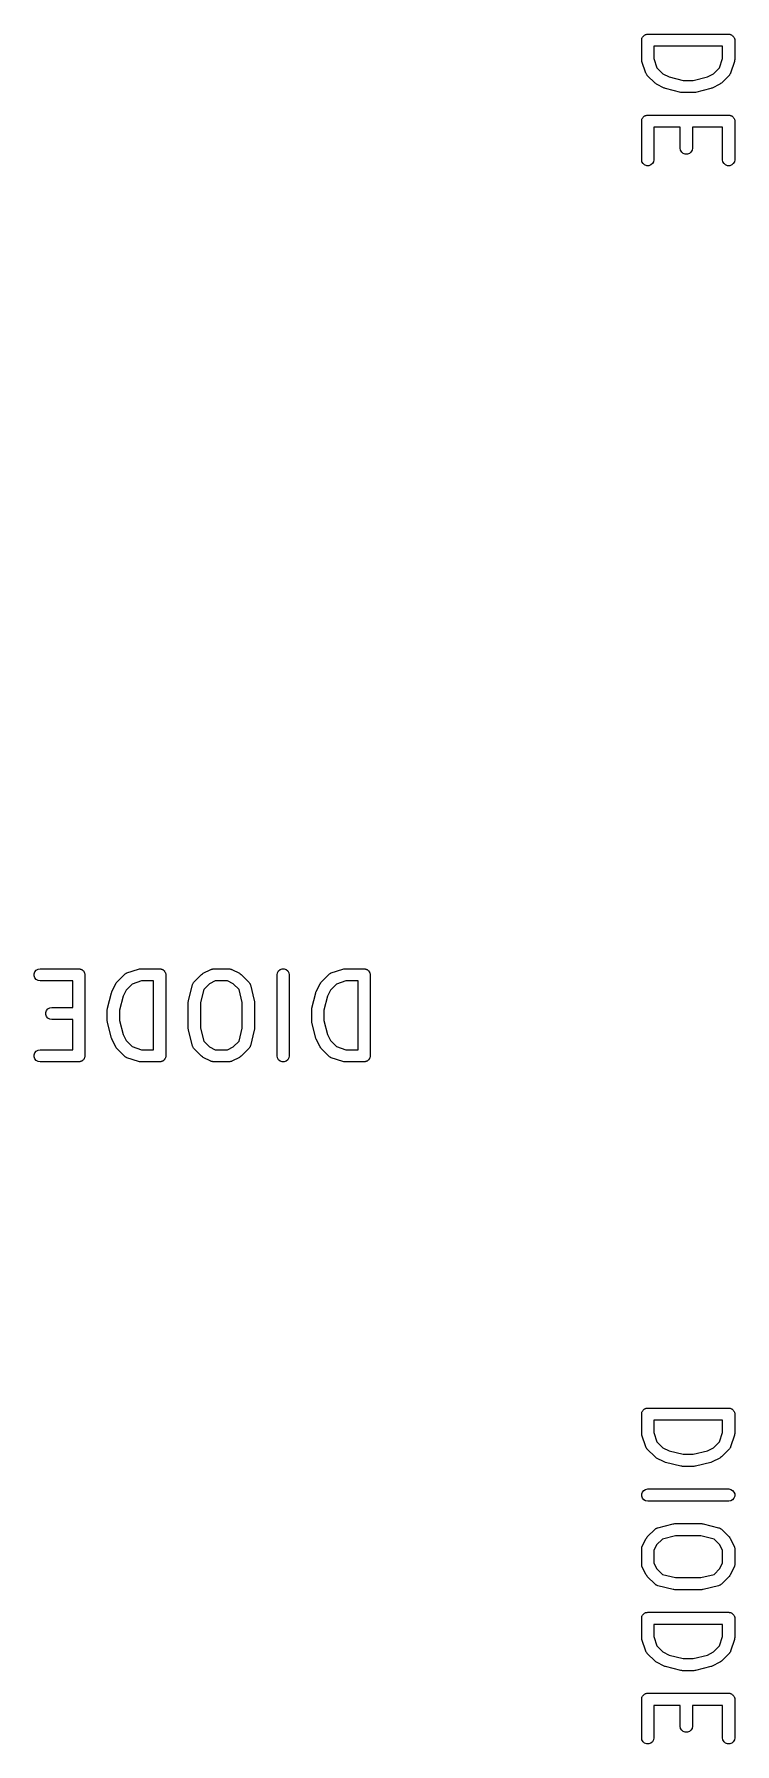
# Model space of a CAD drawing. Extents: x 26 to 276, y -105 to -8.
# Drawn here: x 154.32 to 162.97, y -80.51 to -59.39 of the extents above; entities that cross this region are included whole.
import ezdxf

# ---------------------------------------------------------------- set-up
doc = ezdxf.new("R2010")
doc.units = 0
doc.header["$MEASUREMENT"] = 0
doc.layers.add('BLACK', color=7, linetype='CONTINUOUS')

msp = doc.modelspace()

# ---------------------------------------------------------------- linework, layer by layer
at = {"layer": 'Black'}
for p, q in [((161.819, -59.4621), (161.82, -59.4557)), ((161.819, -59.7002), (161.819, -59.4621)), ((161.82, -59.4491), (161.822, -59.4429)), ((161.82, -59.4557), (161.82, -59.4491)), ((161.822, -59.4429), (161.823, -59.4365)), ((161.823, -59.4365), (161.827, -59.4308)), ((161.827, -59.4308), (161.829, -59.4246)), ((161.829, -59.4246), (161.833, -59.4196)), ((161.833, -59.4196), (161.836, -59.4139)), ((161.836, -59.4139), (161.841, -59.4097)), ((161.841, -59.4097), (161.846, -59.4047)), ((161.846, -59.4047), (161.851, -59.4014)), ((161.851, -59.4014), (161.856, -59.3972)), ((161.856, -59.3972), (161.863, -59.3949)), ((161.863, -59.3949), (161.868, -59.3917)), ((161.868, -59.3917), (161.875, -59.3905)), ((161.875, -59.3905), (161.881, -59.3883)), ((161.881, -59.3883), (161.887, -59.3883)), ((161.887, -59.3883), (161.894, -59.3871)), ((161.894, -59.3871), (162.894, -59.3871)), ((161.969, -59.5371), (161.969, -59.6881)), ((162.819, -59.5371), (161.969, -59.5371)), ((162.819, -59.6881), (162.819, -59.5371)), ((162.894, -59.3871), (162.9, -59.3883)), ((162.9, -59.3883), (162.907, -59.3883)), ((162.907, -59.3883), (162.913, -59.3905)), ((162.913, -59.3905), (162.919, -59.3917)), ((162.919, -59.3917), (162.925, -59.3949)), ((162.925, -59.3949), (162.931, -59.3972)), ((162.931, -59.3972), (162.936, -59.4014)), ((162.936, -59.4014), (162.942, -59.4047)), ((162.942, -59.4047), (162.946, -59.4097)), ((162.946, -59.4097), (162.951, -59.4139)), ((162.951, -59.4139), (162.955, -59.4196)), ((162.955, -59.4196), (162.959, -59.4246)), ((162.959, -59.4246), (162.961, -59.4308)), ((162.961, -59.4308), (162.964, -59.4365)), ((162.964, -59.4365), (162.965, -59.4429)), ((162.965, -59.4429), (162.968, -59.4491)), ((162.968, -59.4491), (162.968, -59.4557)), ((162.968, -59.4557), (162.969, -59.4621)), ((162.969, -59.4621), (162.969, -59.7002)), ((161.821, -59.7121), (161.819, -59.7002)), ((161.823, -59.724), (161.821, -59.7121)), ((161.87, -59.8668), (161.823, -59.724)), ((161.969, -59.6881), (162.007, -59.8026)), ((162.781, -59.8026), (162.819, -59.6881)), ((162.965, -59.724), (162.917, -59.8668)), ((162.967, -59.7121), (162.965, -59.724)), ((162.969, -59.7002), (162.967, -59.7121)), ((161.872, -59.8706), (161.87, -59.8668)), ((161.873, -59.8748), (161.872, -59.8706)), ((161.879, -59.882), (161.873, -59.8748)), ((161.883, -59.8897), (161.879, -59.882)), ((161.886, -59.8926), (161.883, -59.8897)), ((161.888, -59.8961), (161.886, -59.8926)), ((161.984, -59.9914), (161.888, -59.8961)), ((161.994, -59.9983), (161.984, -59.9914)), ((162.007, -59.8026), (162.081, -59.8767)), ((162.081, -59.8767), (162.158, -59.9152)), ((162.158, -59.9152), (162.332, -59.9586)), ((162.332, -59.9586), (162.456, -59.9586)), ((162.456, -59.9586), (162.63, -59.9152)), ((162.63, -59.9152), (162.707, -59.8767)), ((162.707, -59.8767), (162.781, -59.8026)), ((162.804, -59.9914), (162.794, -59.9982)), ((162.899, -59.8961), (162.804, -59.9914)), ((162.902, -59.8926), (162.899, -59.8961)), ((162.905, -59.8897), (162.902, -59.8926)), ((162.909, -59.882), (162.905, -59.8897)), ((162.914, -59.8748), (162.909, -59.882)), ((162.915, -59.8706), (162.914, -59.8748)), ((162.917, -59.8668), (162.915, -59.8706)), ((162.003, -60.0054), (161.994, -59.9983)), ((162.098, -60.053), (162.003, -60.0054)), ((162.106, -60.0554), (162.098, -60.053)), ((162.114, -60.0587), (162.106, -60.0554)), ((162.304, -60.1063), (162.114, -60.0587)), ((162.313, -60.107), (162.304, -60.1063)), ((162.322, -60.1086), (162.313, -60.107)), ((162.465, -60.1086), (162.322, -60.1086)), ((162.474, -60.107), (162.465, -60.1086)), ((162.483, -60.1063), (162.474, -60.107)), ((162.674, -60.0587), (162.483, -60.1063)), ((162.681, -60.0554), (162.674, -60.0587)), ((162.689, -60.053), (162.681, -60.0554)), ((162.785, -60.0054), (162.689, -60.053)), ((162.794, -59.9982), (162.785, -60.0054)), ((161.833, -60.4196), (161.836, -60.4139)), ((161.836, -60.4139), (161.841, -60.4097)), ((161.841, -60.4097), (161.846, -60.4047)), ((161.846, -60.4047), (161.851, -60.4014)), ((161.851, -60.4014), (161.856, -60.3972)), ((161.856, -60.3972), (161.863, -60.3949)), ((161.863, -60.3949), (161.868, -60.3917)), ((161.868, -60.3917), (161.875, -60.3905)), ((161.875, -60.3905), (161.881, -60.3883)), ((161.881, -60.3883), (161.887, -60.3883)), ((161.887, -60.3883), (161.894, -60.3871)), ((161.894, -60.3871), (162.894, -60.3871)), ((162.894, -60.3871), (162.9, -60.3883)), ((162.9, -60.3883), (162.907, -60.3883)), ((162.907, -60.3883), (162.913, -60.3905)), ((162.913, -60.3905), (162.919, -60.3917)), ((162.919, -60.3917), (162.925, -60.3949)), ((162.925, -60.3949), (162.931, -60.3972)), ((162.931, -60.3972), (162.936, -60.4014)), ((162.936, -60.4014), (162.942, -60.4047)), ((162.942, -60.4047), (162.946, -60.4097)), ((162.946, -60.4097), (162.951, -60.4139)), ((162.951, -60.4139), (162.955, -60.4196)), ((161.819, -60.4621), (161.82, -60.4557)), ((161.819, -60.9383), (161.819, -60.4621)), ((161.82, -60.4491), (161.822, -60.4429)), ((161.82, -60.4557), (161.82, -60.4491)), ((161.822, -60.4429), (161.823, -60.4365)), ((161.823, -60.4365), (161.827, -60.4308)), ((161.827, -60.4308), (161.829, -60.4246)), ((161.829, -60.4246), (161.833, -60.4196)), ((162.295, -60.5371), (161.969, -60.5371)), ((161.969, -60.5371), (161.969, -60.9383)), ((162.295, -60.7955), (162.295, -60.5371)), ((162.819, -60.5371), (162.445, -60.5371)), ((162.445, -60.5371), (162.445, -60.7955)), ((162.819, -60.9383), (162.819, -60.5371)), ((162.955, -60.4196), (162.959, -60.4246)), ((162.959, -60.4246), (162.961, -60.4308)), ((162.961, -60.4308), (162.964, -60.4365)), ((162.964, -60.4365), (162.965, -60.4429)), ((162.965, -60.4429), (162.968, -60.4491)), ((162.968, -60.4491), (162.968, -60.4557)), ((162.968, -60.4557), (162.969, -60.4621)), ((162.969, -60.4621), (162.969, -60.9383)), ((162.3, -60.8211), (162.295, -60.7955)), ((162.313, -60.8437), (162.3, -60.8211)), ((162.441, -60.8211), (162.427, -60.8437)), ((162.445, -60.7955), (162.441, -60.8211)), ((161.823, -60.964), (161.819, -60.9383)), ((161.836, -60.9865), (161.823, -60.964)), ((161.856, -61.0033), (161.836, -60.9865)), ((161.881, -61.0122), (161.856, -61.0033)), ((161.907, -61.0122), (161.881, -61.0122)), ((161.931, -61.0033), (161.907, -61.0122)), ((161.951, -60.9865), (161.931, -61.0033)), ((161.964, -60.964), (161.951, -60.9865)), ((161.969, -60.9383), (161.964, -60.964)), ((162.333, -60.8604), (162.313, -60.8437)), ((162.357, -60.8693), (162.333, -60.8604)), ((162.383, -60.8693), (162.357, -60.8693)), ((162.408, -60.8604), (162.383, -60.8693)), ((162.427, -60.8437), (162.408, -60.8604)), ((162.823, -60.964), (162.819, -60.9383)), ((162.836, -60.9865), (162.823, -60.964)), ((162.856, -61.0033), (162.836, -60.9865)), ((162.881, -61.0122), (162.856, -61.0033)), ((162.907, -61.0122), (162.881, -61.0122)), ((162.931, -61.0033), (162.907, -61.0122)), ((162.951, -60.9865), (162.931, -61.0033)), ((162.964, -60.964), (162.951, -60.9865)), ((162.969, -60.9383), (162.964, -60.964)), ((154.317, -70.9979), (154.326, -70.9734)), ((154.326, -70.9734), (154.343, -70.9535)), ((154.343, -70.9535), (154.365, -70.9404)), ((154.365, -70.9404), (154.391, -70.9359)), ((154.391, -70.9359), (154.867, -70.9359)), ((154.867, -70.9359), (154.873, -70.9371)), ((154.873, -70.9371), (154.88, -70.9371)), ((154.88, -70.9371), (154.886, -70.9393)), ((154.886, -70.9393), (154.893, -70.9404)), ((154.893, -70.9404), (154.898, -70.9437)), ((154.898, -70.9437), (154.904, -70.946)), ((154.904, -70.946), (154.909, -70.9502)), ((154.909, -70.9502), (154.915, -70.9535)), ((154.915, -70.9535), (154.919, -70.9585)), ((154.919, -70.9585), (154.924, -70.9627)), ((154.924, -70.9627), (154.928, -70.9684)), ((154.928, -70.9684), (154.932, -70.9734)), ((154.932, -70.9734), (154.934, -70.9796)), ((154.934, -70.9796), (154.937, -70.9853)), ((155.462, -70.9874), (155.605, -70.9398)), ((155.605, -70.9398), (155.617, -70.938)), ((155.617, -70.938), (155.629, -70.9359)), ((155.629, -70.9359), (155.867, -70.9359)), ((155.867, -70.9359), (155.873, -70.9371)), ((155.873, -70.9371), (155.88, -70.9371)), ((155.88, -70.9371), (155.886, -70.9393)), ((155.886, -70.9393), (155.893, -70.9404)), ((155.893, -70.9404), (155.898, -70.9437)), ((155.898, -70.9437), (155.904, -70.946)), ((155.904, -70.946), (155.909, -70.9502)), ((155.909, -70.9502), (155.915, -70.9535)), ((155.915, -70.9535), (155.919, -70.9585)), ((155.919, -70.9585), (155.924, -70.9627)), ((155.924, -70.9627), (155.928, -70.9684)), ((155.928, -70.9684), (155.932, -70.9734)), ((155.932, -70.9734), (155.934, -70.9796)), ((155.934, -70.9796), (155.937, -70.9853)), ((156.405, -70.9915), (156.5, -70.9438)), ((156.5, -70.9438), (156.504, -70.9426)), ((156.504, -70.9426), (156.508, -70.9404)), ((156.508, -70.9404), (156.517, -70.9389)), ((156.517, -70.9389), (156.525, -70.9364)), ((156.525, -70.9364), (156.529, -70.9367)), ((156.529, -70.9367), (156.534, -70.9359)), ((156.534, -70.9359), (156.724, -70.9359)), ((156.724, -70.9359), (156.728, -70.9367)), ((156.728, -70.9367), (156.733, -70.9364)), ((156.733, -70.9364), (156.741, -70.9389)), ((156.741, -70.9389), (156.75, -70.9404)), ((156.75, -70.9404), (156.753, -70.9426)), ((156.753, -70.9426), (156.758, -70.9438)), ((156.758, -70.9438), (156.853, -70.9915)), ((157.32, -70.9853), (157.333, -70.9627)), ((157.333, -70.9627), (157.353, -70.946)), ((157.353, -70.946), (157.378, -70.9371)), ((157.378, -70.9371), (157.404, -70.9371)), ((157.404, -70.9371), (157.428, -70.946)), ((157.428, -70.946), (157.448, -70.9627)), ((157.448, -70.9627), (157.461, -70.9853)), ((157.986, -70.9874), (158.129, -70.9398)), ((158.129, -70.9398), (158.141, -70.938)), ((158.141, -70.938), (158.153, -70.9359)), ((158.153, -70.9359), (158.391, -70.9359)), ((158.391, -70.9359), (158.397, -70.9371)), ((158.397, -70.9371), (158.404, -70.9371)), ((158.404, -70.9371), (158.41, -70.9393)), ((158.41, -70.9393), (158.416, -70.9404)), ((158.416, -70.9404), (158.422, -70.9437)), ((158.422, -70.9437), (158.428, -70.946)), ((158.428, -70.946), (158.433, -70.9502)), ((158.433, -70.9502), (158.439, -70.9535)), ((158.439, -70.9535), (158.443, -70.9585)), ((158.443, -70.9585), (158.448, -70.9627)), ((158.448, -70.9627), (158.451, -70.9684)), ((158.451, -70.9684), (158.456, -70.9734)), ((158.456, -70.9734), (158.458, -70.9796)), ((158.458, -70.9796), (158.461, -70.9853)), ((154.317, -71.0239), (154.317, -70.9979)), ((154.326, -71.0484), (154.317, -71.0239)), ((154.343, -71.0684), (154.326, -71.0484)), ((154.365, -71.0814), (154.343, -71.0684)), ((154.391, -71.0859), (154.365, -71.0814)), ((154.792, -71.0859), (154.391, -71.0859)), ((154.792, -71.4121), (154.792, -71.0859)), ((154.937, -70.9853), (154.939, -70.9917)), ((154.939, -70.9917), (154.941, -70.9979)), ((154.941, -70.9979), (154.941, -71.0045)), ((154.941, -71.0045), (154.942, -71.0109)), ((154.942, -71.0109), (154.942, -72.0109)), ((155.276, -71.2155), (155.324, -71.1202)), ((155.324, -71.1202), (155.331, -71.1106)), ((155.331, -71.1106), (155.338, -71.1007)), ((155.338, -71.1007), (155.433, -71.0055)), ((155.433, -71.0055), (155.436, -71.003)), ((155.436, -71.003), (155.439, -70.9998)), ((155.439, -70.9998), (155.447, -70.9956)), ((155.447, -70.9956), (155.454, -70.9906)), ((155.526, -71.1241), (155.452, -71.1982)), ((155.454, -70.9906), (155.458, -70.9894)), ((155.458, -70.9894), (155.462, -70.9874)), ((155.641, -71.0859), (155.526, -71.1241)), ((155.792, -71.0859), (155.641, -71.0859)), ((155.792, -71.9359), (155.792, -71.0859)), ((155.937, -70.9853), (155.939, -70.9917)), ((155.939, -70.9917), (155.941, -70.9979)), ((155.941, -70.9979), (155.941, -71.0045)), ((155.941, -71.0045), (155.942, -71.0109)), ((155.942, -71.0109), (155.942, -72.0109)), ((156.223, -71.3261), (156.27, -71.1356)), ((156.27, -71.1356), (156.273, -71.129)), ((156.273, -71.129), (156.275, -71.1221)), ((156.275, -71.1221), (156.279, -71.1172)), ((156.279, -71.1172), (156.281, -71.1118)), ((156.281, -71.1118), (156.286, -71.1066)), ((156.286, -71.1066), (156.29, -71.1007)), ((156.29, -71.1007), (156.385, -71.0055)), ((156.385, -71.0055), (156.395, -70.9986)), ((156.395, -70.9986), (156.405, -70.9915)), ((156.483, -71.1202), (156.411, -71.1921)), ((156.551, -71.0859), (156.483, -71.1202)), ((156.706, -71.0859), (156.551, -71.0859)), ((156.775, -71.1202), (156.706, -71.0859)), ((156.847, -71.1921), (156.775, -71.1202)), ((156.853, -70.9915), (156.862, -70.9986)), ((156.862, -70.9986), (156.872, -71.0055)), ((156.872, -71.0055), (156.968, -71.1007)), ((156.968, -71.1007), (156.972, -71.1066)), ((156.972, -71.1066), (156.977, -71.1118)), ((156.977, -71.1118), (156.979, -71.1172)), ((156.979, -71.1172), (156.982, -71.1221)), ((156.982, -71.1221), (156.984, -71.129)), ((156.984, -71.129), (156.987, -71.1356)), ((156.987, -71.1356), (157.035, -71.3261)), ((157.316, -71.0109), (157.32, -70.9853)), ((157.316, -72.0109), (157.316, -71.0109)), ((157.461, -70.9853), (157.466, -71.0109)), ((157.466, -71.0109), (157.466, -72.0109)), ((157.8, -71.2155), (157.847, -71.1202)), ((157.847, -71.1202), (157.855, -71.1106)), ((157.855, -71.1106), (157.861, -71.1007)), ((157.861, -71.1007), (157.957, -71.0055)), ((157.957, -71.0055), (157.96, -71.003)), ((157.96, -71.003), (157.963, -70.9998)), ((157.963, -70.9998), (157.971, -70.9956)), ((157.971, -70.9956), (157.978, -70.9906)), ((158.05, -71.1241), (157.976, -71.1982)), ((157.978, -70.9906), (157.982, -70.9894)), ((157.982, -70.9894), (157.986, -70.9874)), ((158.165, -71.0859), (158.05, -71.1241)), ((158.316, -71.0859), (158.165, -71.0859)), ((158.316, -71.9359), (158.316, -71.0859)), ((158.461, -70.9853), (158.462, -70.9917)), ((158.462, -70.9917), (158.465, -70.9979)), ((158.465, -70.9979), (158.465, -71.0045)), ((158.465, -71.0045), (158.466, -71.0109)), ((158.466, -71.0109), (158.466, -72.0109)), ((155.223, -71.4213), (155.27, -71.2308)), ((155.27, -71.2308), (155.274, -71.2233)), ((155.274, -71.2233), (155.276, -71.2155)), ((155.414, -71.2752), (155.37, -71.4487)), ((155.452, -71.1982), (155.414, -71.2752)), ((156.22, -71.3443), (156.222, -71.3352)), ((156.22, -71.6776), (156.22, -71.3443)), ((156.222, -71.3352), (156.223, -71.3261)), ((156.411, -71.1921), (156.37, -71.3535)), ((156.37, -71.3535), (156.37, -71.6684)), ((156.887, -71.3535), (156.847, -71.1921)), ((156.887, -71.6684), (156.887, -71.3535)), ((157.035, -71.3261), (157.036, -71.3352)), ((157.036, -71.3352), (157.037, -71.3443)), ((157.037, -71.3443), (157.037, -71.6776)), ((157.747, -71.4213), (157.794, -71.2308)), ((157.794, -71.2308), (157.797, -71.2233)), ((157.797, -71.2233), (157.8, -71.2155)), ((157.938, -71.2752), (157.894, -71.4487)), ((157.976, -71.1982), (157.938, -71.2752)), ((154.46, -71.4741), (154.469, -71.4496)), ((154.46, -71.5001), (154.46, -71.4741)), ((154.469, -71.5246), (154.46, -71.5001)), ((154.469, -71.4496), (154.485, -71.4297)), ((154.485, -71.5446), (154.469, -71.5246)), ((154.485, -71.4297), (154.508, -71.4166)), ((154.508, -71.5576), (154.485, -71.5446)), ((154.508, -71.4166), (154.534, -71.4121)), ((154.534, -71.5621), (154.508, -71.5576)), ((154.534, -71.4121), (154.792, -71.4121)), ((154.792, -71.5621), (154.534, -71.5621)), ((154.792, -71.9359), (154.792, -71.5621)), ((155.22, -71.4395), (155.222, -71.4305)), ((155.22, -71.5823), (155.22, -71.4395)), ((155.222, -71.5914), (155.22, -71.5823)), ((155.222, -71.4305), (155.223, -71.4213)), ((155.223, -71.6005), (155.222, -71.5914)), ((155.27, -71.791), (155.223, -71.6005)), ((155.37, -71.4487), (155.37, -71.5731)), ((155.37, -71.5731), (155.414, -71.7467)), ((157.744, -71.4395), (157.746, -71.4305)), ((157.744, -71.5823), (157.744, -71.4395)), ((157.746, -71.5914), (157.744, -71.5823)), ((157.746, -71.4305), (157.747, -71.4213)), ((157.747, -71.6005), (157.746, -71.5914)), ((157.794, -71.791), (157.747, -71.6005)), ((157.894, -71.4487), (157.894, -71.5731)), ((157.894, -71.5731), (157.938, -71.7467)), ((155.274, -71.7985), (155.27, -71.791)), ((155.276, -71.8064), (155.274, -71.7985)), ((155.324, -71.9016), (155.276, -71.8064)), ((155.414, -71.7467), (155.452, -71.8236)), ((155.452, -71.8236), (155.526, -71.8978)), ((156.222, -71.6866), (156.22, -71.6776)), ((156.223, -71.6958), (156.222, -71.6866)), ((156.27, -71.8863), (156.223, -71.6958)), ((156.37, -71.6684), (156.411, -71.8297)), ((156.847, -71.8297), (156.887, -71.6684)), ((157.035, -71.6958), (156.987, -71.8863)), ((157.036, -71.6866), (157.035, -71.6958)), ((157.037, -71.6776), (157.036, -71.6866)), ((157.797, -71.7985), (157.794, -71.791)), ((157.8, -71.8064), (157.797, -71.7985)), ((157.847, -71.9016), (157.8, -71.8064)), ((157.938, -71.7467), (157.976, -71.8236)), ((157.976, -71.8236), (158.05, -71.8978)), ((154.317, -71.9979), (154.326, -71.9734)), ((154.317, -72.0239), (154.317, -71.9979)), ((154.326, -72.0484), (154.317, -72.0239)), ((154.326, -71.9734), (154.343, -71.9535)), ((154.343, -71.9535), (154.365, -71.9404)), ((154.365, -71.9404), (154.391, -71.9359)), ((154.391, -71.9359), (154.792, -71.9359)), ((154.939, -72.0301), (154.937, -72.0366)), ((154.941, -72.0239), (154.939, -72.0301)), ((154.942, -72.0109), (154.941, -72.0174)), ((154.941, -72.0174), (154.941, -72.0239)), ((155.331, -71.9113), (155.324, -71.9016)), ((155.338, -71.9211), (155.331, -71.9113)), ((155.433, -72.0163), (155.338, -71.9211)), ((155.436, -72.0188), (155.433, -72.0163)), ((155.439, -72.0221), (155.436, -72.0188)), ((155.447, -72.0262), (155.439, -72.0221)), ((155.454, -72.0313), (155.447, -72.0262)), ((155.458, -72.0324), (155.454, -72.0313)), ((155.462, -72.0345), (155.458, -72.0324)), ((155.605, -72.0821), (155.462, -72.0345)), ((155.526, -71.8978), (155.641, -71.9359)), ((155.641, -71.9359), (155.792, -71.9359)), ((155.939, -72.0301), (155.937, -72.0366)), ((155.941, -72.0239), (155.939, -72.0301)), ((155.942, -72.0109), (155.941, -72.0174)), ((155.941, -72.0174), (155.941, -72.0239)), ((156.273, -71.8928), (156.27, -71.8863)), ((156.275, -71.8998), (156.273, -71.8928)), ((156.279, -71.9046), (156.275, -71.8998)), ((156.281, -71.91), (156.279, -71.9046)), ((156.286, -71.9152), (156.281, -71.91)), ((156.29, -71.9211), (156.286, -71.9152)), ((156.385, -72.0163), (156.29, -71.9211)), ((156.395, -72.0232), (156.385, -72.0163)), ((156.405, -72.0304), (156.395, -72.0232)), ((156.5, -72.078), (156.405, -72.0304)), ((156.411, -71.8297), (156.483, -71.9017)), ((156.483, -71.9017), (156.551, -71.9359)), ((156.551, -71.9359), (156.706, -71.9359)), ((156.706, -71.9359), (156.775, -71.9017)), ((156.853, -72.0304), (156.758, -72.078)), ((156.775, -71.9017), (156.847, -71.8297)), ((156.862, -72.0232), (156.853, -72.0304)), ((156.872, -72.0163), (156.862, -72.0232)), ((156.968, -71.9211), (156.872, -72.0163)), ((156.972, -71.9152), (156.968, -71.9211)), ((156.977, -71.91), (156.972, -71.9152)), ((156.979, -71.9046), (156.977, -71.91)), ((156.982, -71.8998), (156.979, -71.9046)), ((156.984, -71.8928), (156.982, -71.8998)), ((156.987, -71.8863), (156.984, -71.8928)), ((157.32, -72.0366), (157.316, -72.0109)), ((157.466, -72.0109), (157.461, -72.0366)), ((157.855, -71.9113), (157.847, -71.9016)), ((157.861, -71.9211), (157.855, -71.9113)), ((157.957, -72.0163), (157.861, -71.9211)), ((157.96, -72.0188), (157.957, -72.0163)), ((157.963, -72.0221), (157.96, -72.0188)), ((157.971, -72.0262), (157.963, -72.0221)), ((157.978, -72.0313), (157.971, -72.0262)), ((157.982, -72.0324), (157.978, -72.0313)), ((157.986, -72.0345), (157.982, -72.0324)), ((158.129, -72.0821), (157.986, -72.0345)), ((158.05, -71.8978), (158.165, -71.9359)), ((158.165, -71.9359), (158.316, -71.9359)), ((158.462, -72.0301), (158.461, -72.0366)), ((158.465, -72.0239), (158.462, -72.0301)), ((158.466, -72.0109), (158.465, -72.0174)), ((158.465, -72.0174), (158.465, -72.0239)), ((154.343, -72.0684), (154.326, -72.0484)), ((154.365, -72.0814), (154.343, -72.0684)), ((154.391, -72.0859), (154.365, -72.0814)), ((154.867, -72.0859), (154.391, -72.0859)), ((154.873, -72.0848), (154.867, -72.0859)), ((154.88, -72.0848), (154.873, -72.0848)), ((154.886, -72.0825), (154.88, -72.0848)), ((154.893, -72.0814), (154.886, -72.0825)), ((154.898, -72.0781), (154.893, -72.0814)), ((154.904, -72.0759), (154.898, -72.0781)), ((154.909, -72.0717), (154.904, -72.0759)), ((154.915, -72.0684), (154.909, -72.0717)), ((154.919, -72.0633), (154.915, -72.0684)), ((154.924, -72.0591), (154.919, -72.0633)), ((154.928, -72.0534), (154.924, -72.0591)), ((154.932, -72.0484), (154.928, -72.0534)), ((154.934, -72.0423), (154.932, -72.0484)), ((154.937, -72.0366), (154.934, -72.0423)), ((155.617, -72.0838), (155.605, -72.0821)), ((155.629, -72.0859), (155.617, -72.0838)), ((155.867, -72.0859), (155.629, -72.0859)), ((155.873, -72.0848), (155.867, -72.0859)), ((155.88, -72.0848), (155.873, -72.0848)), ((155.886, -72.0825), (155.88, -72.0848)), ((155.893, -72.0814), (155.886, -72.0825)), ((155.898, -72.0781), (155.893, -72.0814)), ((155.904, -72.0759), (155.898, -72.0781)), ((155.909, -72.0717), (155.904, -72.0759)), ((155.915, -72.0684), (155.909, -72.0717)), ((155.919, -72.0633), (155.915, -72.0684)), ((155.924, -72.0591), (155.919, -72.0633)), ((155.928, -72.0534), (155.924, -72.0591)), ((155.932, -72.0484), (155.928, -72.0534)), ((155.934, -72.0423), (155.932, -72.0484)), ((155.937, -72.0366), (155.934, -72.0423)), ((156.504, -72.0792), (156.5, -72.078)), ((156.508, -72.0814), (156.504, -72.0792)), ((156.517, -72.0829), (156.508, -72.0814)), ((156.525, -72.0854), (156.517, -72.0829)), ((156.529, -72.0852), (156.525, -72.0854)), ((156.534, -72.0859), (156.529, -72.0852)), ((156.724, -72.0859), (156.534, -72.0859)), ((156.728, -72.0852), (156.724, -72.0859)), ((156.733, -72.0854), (156.728, -72.0852)), ((156.741, -72.0829), (156.733, -72.0854)), ((156.75, -72.0814), (156.741, -72.0829)), ((156.753, -72.0792), (156.75, -72.0814)), ((156.758, -72.078), (156.753, -72.0792)), ((157.333, -72.0591), (157.32, -72.0366)), ((157.353, -72.0759), (157.333, -72.0591)), ((157.378, -72.0848), (157.353, -72.0759)), ((157.404, -72.0848), (157.378, -72.0848)), ((157.428, -72.0759), (157.404, -72.0848)), ((157.448, -72.0591), (157.428, -72.0759)), ((157.461, -72.0366), (157.448, -72.0591)), ((158.141, -72.0838), (158.129, -72.0821)), ((158.153, -72.0859), (158.141, -72.0838)), ((158.391, -72.0859), (158.153, -72.0859)), ((158.397, -72.0848), (158.391, -72.0859)), ((158.404, -72.0848), (158.397, -72.0848)), ((158.41, -72.0825), (158.404, -72.0848)), ((158.416, -72.0814), (158.41, -72.0825)), ((158.422, -72.0781), (158.416, -72.0814)), ((158.428, -72.0759), (158.422, -72.0781)), ((158.433, -72.0717), (158.428, -72.0759)), ((158.439, -72.0684), (158.433, -72.0717)), ((158.443, -72.0633), (158.439, -72.0684)), ((158.448, -72.0591), (158.443, -72.0633)), ((158.451, -72.0534), (158.448, -72.0591)), ((158.456, -72.0484), (158.451, -72.0534)), ((158.458, -72.0423), (158.456, -72.0484)), ((158.461, -72.0366), (158.458, -72.0423)), ((161.819, -76.4383), (161.82, -76.4319)), ((161.819, -76.6764), (161.819, -76.4383)), ((161.82, -76.4253), (161.822, -76.4191)), ((161.82, -76.4319), (161.82, -76.4253)), ((161.822, -76.4191), (161.823, -76.4127)), ((161.823, -76.4127), (161.827, -76.407)), ((161.827, -76.407), (161.829, -76.4008)), ((161.829, -76.4008), (161.833, -76.3958)), ((161.833, -76.3958), (161.836, -76.3901)), ((161.836, -76.3901), (161.841, -76.3859)), ((161.841, -76.3859), (161.846, -76.3809)), ((161.846, -76.3809), (161.851, -76.3776)), ((161.851, -76.3776), (161.856, -76.3734)), ((161.856, -76.3734), (161.863, -76.3711)), ((161.863, -76.3711), (161.868, -76.3679)), ((161.868, -76.3679), (161.875, -76.3667)), ((161.875, -76.3667), (161.881, -76.3645)), ((161.881, -76.3645), (161.887, -76.3645)), ((161.887, -76.3645), (161.894, -76.3633)), ((161.894, -76.3633), (162.894, -76.3633)), ((162.894, -76.3633), (162.9, -76.3645)), ((162.9, -76.3645), (162.907, -76.3645)), ((162.907, -76.3645), (162.913, -76.3667)), ((162.913, -76.3667), (162.919, -76.3679)), ((162.919, -76.3679), (162.925, -76.3711)), ((162.925, -76.3711), (162.931, -76.3734)), ((162.931, -76.3734), (162.936, -76.3776)), ((162.936, -76.3776), (162.942, -76.3809)), ((162.942, -76.3809), (162.946, -76.3859)), ((162.946, -76.3859), (162.951, -76.3901)), ((162.951, -76.3901), (162.955, -76.3958)), ((162.955, -76.3958), (162.959, -76.4008)), ((162.959, -76.4008), (162.961, -76.407)), ((162.961, -76.407), (162.964, -76.4127)), ((162.964, -76.4127), (162.965, -76.4191)), ((162.965, -76.4191), (162.968, -76.4253)), ((162.968, -76.4253), (162.968, -76.4319)), ((162.968, -76.4319), (162.969, -76.4383)), ((162.969, -76.4383), (162.969, -76.6764)), ((161.821, -76.6883), (161.819, -76.6764)), ((161.969, -76.5133), (161.969, -76.6643)), ((162.819, -76.5133), (161.969, -76.5133)), ((161.969, -76.6643), (162.007, -76.7788)), ((162.781, -76.7788), (162.819, -76.6643)), ((162.819, -76.6643), (162.819, -76.5133)), ((162.969, -76.6764), (162.967, -76.6883)), ((161.823, -76.7001), (161.821, -76.6883)), ((161.87, -76.843), (161.823, -76.7001)), ((161.872, -76.8468), (161.87, -76.843)), ((161.873, -76.851), (161.872, -76.8468)), ((161.879, -76.8582), (161.873, -76.851)), ((161.883, -76.8659), (161.879, -76.8582)), ((161.886, -76.8688), (161.883, -76.8659)), ((161.888, -76.8723), (161.886, -76.8688)), ((161.984, -76.9676), (161.888, -76.8723)), ((162.007, -76.7788), (162.081, -76.8529)), ((162.081, -76.8529), (162.158, -76.8914)), ((162.158, -76.8914), (162.332, -76.9348)), ((162.456, -76.9348), (162.63, -76.8914)), ((162.63, -76.8914), (162.707, -76.8529)), ((162.707, -76.8529), (162.781, -76.7788)), ((162.899, -76.8723), (162.804, -76.9676)), ((162.902, -76.8688), (162.899, -76.8723)), ((162.905, -76.8659), (162.902, -76.8688)), ((162.909, -76.8582), (162.905, -76.8659)), ((162.914, -76.851), (162.909, -76.8582)), ((162.915, -76.8468), (162.914, -76.851)), ((162.917, -76.843), (162.915, -76.8468)), ((162.965, -76.7001), (162.917, -76.843)), ((162.967, -76.6883), (162.965, -76.7001)), ((161.994, -76.9744), (161.984, -76.9676)), ((162.003, -76.9816), (161.994, -76.9744)), ((162.098, -77.0292), (162.003, -76.9816)), ((162.106, -77.0316), (162.098, -77.0292)), ((162.114, -77.0349), (162.106, -77.0316)), ((162.304, -77.0825), (162.114, -77.0349)), ((162.313, -77.0832), (162.304, -77.0825)), ((162.322, -77.0848), (162.313, -77.0832)), ((162.465, -77.0848), (162.322, -77.0848)), ((162.332, -76.9348), (162.456, -76.9348)), ((162.474, -77.0832), (162.465, -77.0848)), ((162.483, -77.0825), (162.474, -77.0832)), ((162.674, -77.0349), (162.483, -77.0825)), ((162.681, -77.0316), (162.674, -77.0349)), ((162.689, -77.0292), (162.681, -77.0316)), ((162.785, -76.9816), (162.689, -77.0292)), ((162.794, -76.9744), (162.785, -76.9816)), ((162.804, -76.9676), (162.794, -76.9744)), ((161.82, -77.4253), (161.829, -77.4008)), ((161.82, -77.4514), (161.82, -77.4253)), ((161.829, -77.4758), (161.82, -77.4514)), ((161.829, -77.4008), (161.846, -77.3809)), ((161.846, -77.4958), (161.829, -77.4758)), ((161.846, -77.3809), (161.868, -77.3679)), ((161.868, -77.5088), (161.846, -77.4958)), ((161.868, -77.3679), (161.894, -77.3633)), ((161.894, -77.5133), (161.868, -77.5088)), ((161.894, -77.3633), (162.894, -77.3633)), ((162.894, -77.5133), (161.894, -77.5133)), ((162.894, -77.3633), (162.919, -77.3679)), ((162.919, -77.5088), (162.894, -77.5133)), ((162.919, -77.3679), (162.942, -77.3809)), ((162.942, -77.4958), (162.919, -77.5088)), ((162.942, -77.3809), (162.959, -77.4008)), ((162.959, -77.4758), (162.942, -77.4958)), ((162.959, -77.4008), (162.968, -77.4253)), ((162.968, -77.4514), (162.959, -77.4758)), ((162.968, -77.4253), (162.968, -77.4514)), ((161.888, -77.9567), (161.984, -77.8615)), ((161.984, -77.8615), (161.99, -77.8574)), ((161.99, -77.8574), (161.995, -77.8524)), ((161.995, -77.8524), (162, -77.85)), ((162, -77.85), (162.005, -77.8465)), ((162.005, -77.8465), (162.012, -77.8447)), ((162.012, -77.8447), (162.019, -77.8418)), ((162.019, -77.8418), (162.209, -77.7941)), ((162.236, -77.9419), (162.075, -77.9822)), ((162.209, -77.7941), (162.218, -77.7935)), ((162.218, -77.7935), (162.227, -77.7919)), ((162.227, -77.7919), (162.561, -77.7919)), ((162.551, -77.9419), (162.236, -77.9419)), ((162.713, -77.9822), (162.551, -77.9419)), ((162.561, -77.7919), (162.57, -77.7935)), ((162.57, -77.7935), (162.579, -77.7941)), ((162.579, -77.7941), (162.769, -77.8418)), ((162.769, -77.8418), (162.776, -77.8447)), ((162.776, -77.8447), (162.783, -77.8465)), ((162.783, -77.8465), (162.788, -77.85)), ((162.788, -77.85), (162.793, -77.8524)), ((162.793, -77.8524), (162.798, -77.8574)), ((162.798, -77.8574), (162.804, -77.8615)), ((162.804, -77.8615), (162.899, -77.9567)), ((161.819, -78.0964), (161.822, -78.088)), ((161.82, -78.1007), (161.819, -78.0964)), ((161.819, -78.105), (161.82, -78.1007)), ((161.819, -78.2955), (161.819, -78.105)), ((161.822, -78.088), (161.823, -78.0793)), ((161.823, -78.0793), (161.826, -78.0756)), ((161.826, -78.0756), (161.827, -78.0715)), ((161.827, -78.0715), (161.874, -77.9762)), ((161.874, -77.9762), (161.882, -77.9666)), ((161.882, -77.9666), (161.888, -77.9567)), ((162.003, -78.0542), (161.969, -78.1227)), ((161.969, -78.1227), (161.969, -78.2778)), ((162.075, -77.9822), (162.003, -78.0542)), ((162.785, -78.0542), (162.713, -77.9822)), ((162.819, -78.1227), (162.785, -78.0542)), ((162.819, -78.2778), (162.819, -78.1227)), ((162.899, -77.9567), (162.906, -77.9666)), ((162.906, -77.9666), (162.913, -77.9762)), ((162.913, -77.9762), (162.961, -78.0715)), ((162.961, -78.0715), (162.962, -78.0756)), ((162.962, -78.0756), (162.964, -78.0793)), ((162.964, -78.0793), (162.966, -78.088)), ((162.966, -78.088), (162.968, -78.0964)), ((162.968, -78.0964), (162.968, -78.1007)), ((162.968, -78.1007), (162.969, -78.105)), ((162.969, -78.105), (162.969, -78.2955)), ((161.82, -78.2997), (161.819, -78.2955)), ((161.819, -78.304), (161.82, -78.2997)), ((161.822, -78.3125), (161.819, -78.304)), ((161.823, -78.3211), (161.822, -78.3125)), ((161.826, -78.3249), (161.823, -78.3211)), ((161.827, -78.329), (161.826, -78.3249)), ((161.874, -78.4243), (161.827, -78.329)), ((161.969, -78.2778), (162.003, -78.3463)), ((162.003, -78.3463), (162.075, -78.4182)), ((162.713, -78.4182), (162.785, -78.3463)), ((162.785, -78.3463), (162.819, -78.2778)), ((162.961, -78.329), (162.913, -78.4243)), ((162.962, -78.3249), (162.961, -78.329)), ((162.964, -78.3211), (162.962, -78.3249)), ((162.966, -78.3125), (162.964, -78.3211)), ((162.968, -78.304), (162.966, -78.3125)), ((162.969, -78.2955), (162.968, -78.2997)), ((162.968, -78.2997), (162.968, -78.304)), ((161.882, -78.4339), (161.874, -78.4243)), ((161.888, -78.4437), (161.882, -78.4339)), ((161.984, -78.539), (161.888, -78.4437)), ((161.99, -78.5431), (161.984, -78.539)), ((161.995, -78.5481), (161.99, -78.5431)), ((162, -78.5505), (161.995, -78.5481)), ((162.005, -78.5539), (162, -78.5505)), ((162.012, -78.5558), (162.005, -78.5539)), ((162.019, -78.5587), (162.012, -78.5558)), ((162.209, -78.6063), (162.019, -78.5587)), ((162.075, -78.4182), (162.236, -78.4586)), ((162.236, -78.4586), (162.551, -78.4586)), ((162.551, -78.4586), (162.713, -78.4182)), ((162.769, -78.5587), (162.579, -78.6063)), ((162.776, -78.5558), (162.769, -78.5587)), ((162.783, -78.5539), (162.776, -78.5558)), ((162.788, -78.5505), (162.783, -78.5539)), ((162.793, -78.5481), (162.788, -78.5505)), ((162.798, -78.5431), (162.793, -78.5481)), ((162.804, -78.539), (162.798, -78.5431)), ((162.899, -78.4437), (162.804, -78.539)), ((162.906, -78.4339), (162.899, -78.4437)), ((162.913, -78.4243), (162.906, -78.4339)), ((162.218, -78.607), (162.209, -78.6063)), ((162.227, -78.6086), (162.218, -78.607)), ((162.561, -78.6086), (162.227, -78.6086)), ((162.57, -78.607), (162.561, -78.6086)), ((162.579, -78.6063), (162.57, -78.607)), ((161.819, -78.9621), (161.82, -78.9557)), ((161.819, -79.2002), (161.819, -78.9621)), ((161.82, -78.9491), (161.822, -78.9429)), ((161.82, -78.9557), (161.82, -78.9491)), ((161.822, -78.9429), (161.823, -78.9365)), ((161.823, -78.9365), (161.827, -78.9308)), ((161.827, -78.9308), (161.829, -78.9246)), ((161.829, -78.9246), (161.833, -78.9196)), ((161.833, -78.9196), (161.836, -78.9139)), ((161.836, -78.9139), (161.841, -78.9097)), ((161.841, -78.9097), (161.846, -78.9047)), ((161.846, -78.9047), (161.851, -78.9014)), ((161.851, -78.9014), (161.856, -78.8972)), ((161.856, -78.8972), (161.863, -78.8949)), ((161.863, -78.8949), (161.868, -78.8917)), ((161.868, -78.8917), (161.875, -78.8905)), ((161.875, -78.8905), (161.881, -78.8883)), ((161.881, -78.8883), (161.887, -78.8883)), ((161.887, -78.8883), (161.894, -78.8871)), ((161.894, -78.8871), (162.894, -78.8871)), ((162.894, -78.8871), (162.9, -78.8883)), ((162.9, -78.8883), (162.907, -78.8883)), ((162.907, -78.8883), (162.913, -78.8905)), ((162.913, -78.8905), (162.919, -78.8917)), ((162.919, -78.8917), (162.925, -78.8949)), ((162.925, -78.8949), (162.931, -78.8972)), ((162.931, -78.8972), (162.936, -78.9014)), ((162.936, -78.9014), (162.942, -78.9047)), ((162.942, -78.9047), (162.946, -78.9097)), ((162.946, -78.9097), (162.951, -78.9139)), ((162.951, -78.9139), (162.955, -78.9196)), ((162.955, -78.9196), (162.959, -78.9246)), ((162.959, -78.9246), (162.961, -78.9308)), ((162.961, -78.9308), (162.964, -78.9365)), ((162.964, -78.9365), (162.965, -78.9429)), ((162.965, -78.9429), (162.968, -78.9491)), ((162.968, -78.9491), (162.968, -78.9557)), ((162.968, -78.9557), (162.969, -78.9621)), ((162.969, -78.9621), (162.969, -79.2002)), ((161.821, -79.2121), (161.819, -79.2002)), ((161.823, -79.224), (161.821, -79.2121)), ((161.969, -79.0371), (161.969, -79.1881)), ((162.819, -79.0371), (161.969, -79.0371)), ((161.969, -79.1881), (162.007, -79.3026)), ((162.781, -79.3026), (162.819, -79.1881)), ((162.819, -79.1881), (162.819, -79.0371)), ((162.967, -79.2121), (162.965, -79.224)), ((162.969, -79.2002), (162.967, -79.2121)), ((161.87, -79.3668), (161.823, -79.224)), ((161.872, -79.3706), (161.87, -79.3668)), ((161.873, -79.3748), (161.872, -79.3706)), ((161.879, -79.382), (161.873, -79.3748)), ((161.883, -79.3897), (161.879, -79.382)), ((161.886, -79.3926), (161.883, -79.3897)), ((161.888, -79.3961), (161.886, -79.3926)), ((161.984, -79.4914), (161.888, -79.3961)), ((162.007, -79.3026), (162.081, -79.3767)), ((162.081, -79.3767), (162.158, -79.4152)), ((162.158, -79.4152), (162.332, -79.4586)), ((162.456, -79.4586), (162.63, -79.4152)), ((162.63, -79.4152), (162.707, -79.3767)), ((162.707, -79.3767), (162.781, -79.3026)), ((162.899, -79.3961), (162.804, -79.4914)), ((162.902, -79.3926), (162.899, -79.3961)), ((162.905, -79.3897), (162.902, -79.3926)), ((162.909, -79.382), (162.905, -79.3897)), ((162.914, -79.3748), (162.909, -79.382)), ((162.915, -79.3706), (162.914, -79.3748)), ((162.917, -79.3668), (162.915, -79.3706)), ((162.965, -79.224), (162.917, -79.3668)), ((161.994, -79.4983), (161.984, -79.4914)), ((162.003, -79.5054), (161.994, -79.4983)), ((162.098, -79.553), (162.003, -79.5054)), ((162.106, -79.5554), (162.098, -79.553)), ((162.114, -79.5587), (162.106, -79.5554)), ((162.304, -79.6063), (162.114, -79.5587)), ((162.313, -79.607), (162.304, -79.6063)), ((162.322, -79.6086), (162.313, -79.607)), ((162.465, -79.6086), (162.322, -79.6086)), ((162.332, -79.4586), (162.456, -79.4586)), ((162.474, -79.607), (162.465, -79.6086)), ((162.483, -79.6063), (162.474, -79.607)), ((162.674, -79.5587), (162.483, -79.6063)), ((162.681, -79.5554), (162.674, -79.5587)), ((162.689, -79.553), (162.681, -79.5554)), ((162.785, -79.5054), (162.689, -79.553)), ((162.794, -79.4982), (162.785, -79.5054)), ((162.804, -79.4914), (162.794, -79.4982)), ((161.819, -79.9621), (161.82, -79.9557)), ((161.819, -80.4383), (161.819, -79.9621)), ((161.82, -79.9491), (161.822, -79.9429)), ((161.82, -79.9557), (161.82, -79.9491)), ((161.822, -79.9429), (161.823, -79.9365)), ((161.823, -79.9365), (161.827, -79.9308)), ((161.827, -79.9308), (161.829, -79.9246)), ((161.829, -79.9246), (161.833, -79.9196)), ((161.833, -79.9196), (161.836, -79.9139)), ((161.836, -79.9139), (161.841, -79.9097)), ((161.841, -79.9097), (161.846, -79.9047)), ((161.846, -79.9047), (161.851, -79.9014)), ((161.851, -79.9014), (161.856, -79.8972)), ((161.856, -79.8972), (161.863, -79.8949)), ((161.863, -79.8949), (161.868, -79.8917)), ((161.868, -79.8917), (161.875, -79.8905)), ((161.875, -79.8905), (161.881, -79.8883)), ((161.881, -79.8883), (161.887, -79.8883)), ((161.887, -79.8883), (161.894, -79.8871)), ((161.894, -79.8871), (162.894, -79.8871)), ((162.295, -80.0371), (161.969, -80.0371)), ((161.969, -80.0371), (161.969, -80.4383)), ((162.295, -80.2955), (162.295, -80.0371)), ((162.819, -80.0371), (162.445, -80.0371)), ((162.445, -80.0371), (162.445, -80.2955)), ((162.819, -80.4383), (162.819, -80.0371)), ((162.894, -79.8871), (162.9, -79.8883)), ((162.9, -79.8883), (162.907, -79.8883)), ((162.907, -79.8883), (162.913, -79.8905)), ((162.913, -79.8905), (162.919, -79.8917)), ((162.919, -79.8917), (162.925, -79.8949)), ((162.925, -79.8949), (162.931, -79.8972)), ((162.931, -79.8972), (162.936, -79.9014)), ((162.936, -79.9014), (162.942, -79.9047)), ((162.942, -79.9047), (162.946, -79.9097)), ((162.946, -79.9097), (162.951, -79.9139)), ((162.951, -79.9139), (162.955, -79.9196)), ((162.955, -79.9196), (162.959, -79.9246)), ((162.959, -79.9246), (162.961, -79.9308)), ((162.961, -79.9308), (162.964, -79.9365)), ((162.964, -79.9365), (162.965, -79.9429)), ((162.965, -79.9429), (162.968, -79.9491)), ((162.968, -79.9491), (162.968, -79.9557)), ((162.968, -79.9557), (162.969, -79.9621)), ((162.969, -79.9621), (162.969, -80.4383)), ((161.823, -80.464), (161.819, -80.4383)), ((161.836, -80.4865), (161.823, -80.464)), ((161.856, -80.5033), (161.836, -80.4865)), ((161.951, -80.4865), (161.931, -80.5033)), ((161.964, -80.464), (161.951, -80.4865)), ((161.969, -80.4383), (161.964, -80.464)), ((162.3, -80.3211), (162.295, -80.2955)), ((162.313, -80.3437), (162.3, -80.3211)), ((162.333, -80.3604), (162.313, -80.3437)), ((162.357, -80.3693), (162.333, -80.3604)), ((162.383, -80.3693), (162.357, -80.3693)), ((162.408, -80.3604), (162.383, -80.3693)), ((162.427, -80.3437), (162.408, -80.3604)), ((162.441, -80.3211), (162.427, -80.3437)), ((162.445, -80.2955), (162.441, -80.3211)), ((162.823, -80.464), (162.819, -80.4383)), ((162.836, -80.4865), (162.823, -80.464)), ((162.856, -80.5033), (162.836, -80.4865)), ((162.951, -80.4865), (162.931, -80.5033)), ((162.964, -80.464), (162.951, -80.4865)), ((162.969, -80.4383), (162.964, -80.464)), ((161.881, -80.5122), (161.856, -80.5033)), ((161.907, -80.5122), (161.881, -80.5122)), ((161.931, -80.5033), (161.907, -80.5122)), ((162.881, -80.5122), (162.856, -80.5033)), ((162.907, -80.5122), (162.881, -80.5122)), ((162.931, -80.5033), (162.907, -80.5122))]:
    msp.add_line(p, q, dxfattribs=at)

doc.saveas('drawing.dxf')
